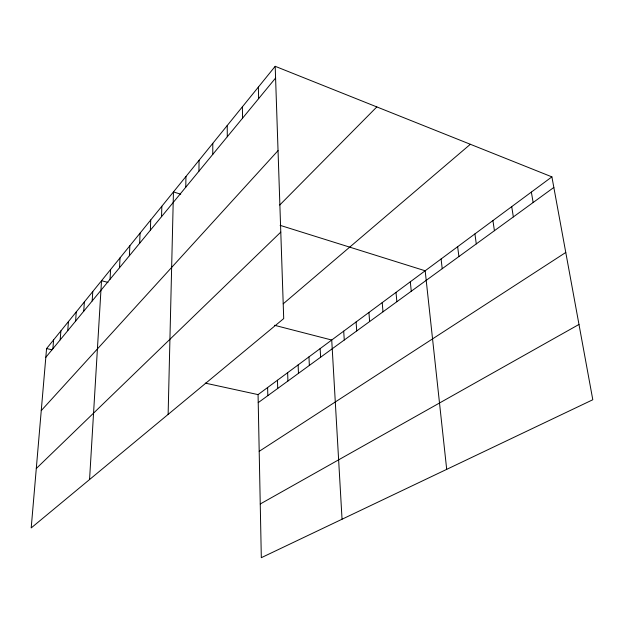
<?xml version="1.0" encoding="UTF-8"?>
<svg xmlns="http://www.w3.org/2000/svg" width="624" height="624" viewBox="0 0 624 624"><rect width="100%" height="100%" fill="white"/><g stroke="black" fill="none" stroke-linecap="round" stroke-linejoin="round"><path stroke-width="0.94" d="M212.768 154.393L212.8 143.341M198.947 171.194L199.056 160.306M185.773 187.208L185.952 176.483M168.129 414.406L173.449 191.927L180.71 194.197M161.53 216.676L161.842 206.255M150.361 230.256L150.727 219.976M139.651 243.266L140.072 233.134M129.386 255.754L129.847 245.755M119.527 267.735L120.026 257.876M110.05 279.248L110.596 269.529M89.56 479.544L101.517 280.73L107.983 282.391M92.173 300.979L92.781 291.517M83.733 311.236L84.373 301.899M75.598 321.126L76.261 311.914M67.751 330.665L68.445 321.563M60.185 339.862L60.895 330.884M52.876 348.746L53.609 339.885M275.192 66.308L46.566 348.582L31.2 527.927L283.709 318.583L275.192 66.308L551.897 176.865L592.8 399.742L261.316 557.692L258.063 394.61L551.897 176.865M45.809 357.334L275.59 78.031M41.254 410.592L278.039 150.626M279.724 205.039L376.826 106.915M36.293 468.507L280.792 232.105M283.218 303.818L470.348 144.284M258.227 402.636L553.839 187.45M259.194 451.339L565.773 252.463M260.247 503.989L578.978 324.449M46.566 348.582L52.065 349.775M205.265 383.12L258.063 394.61M274.443 325.268L331.726 340.025L342.046 519.223M280.121 225.342L425.17 270.777L446.698 469.357M531.359 192.091L533.138 202.511M511.719 206.638L513.349 216.918M492.921 220.568L494.419 230.701M474.919 233.914L476.284 243.898M457.649 246.706L458.905 256.558M441.082 258.983L442.221 268.694M410.311 281.791L411.263 291.236M396.006 292.391L396.864 301.72M382.216 302.609L382.996 311.813M368.924 312.46L369.626 321.547M356.086 321.968L356.725 330.938M343.699 331.149L344.269 340.01M320.159 348.598L320.603 357.232M308.958 356.897L309.348 365.422M298.124 364.923L298.467 373.347M287.633 372.7L287.929 381.022M277.469 380.227L277.719 388.456M267.618 387.527L267.821 395.655M258.359 87.087L258.632 98.639M242.393 106.798L242.557 118.186M227.23 125.525L227.292 136.742"/></g></svg>
